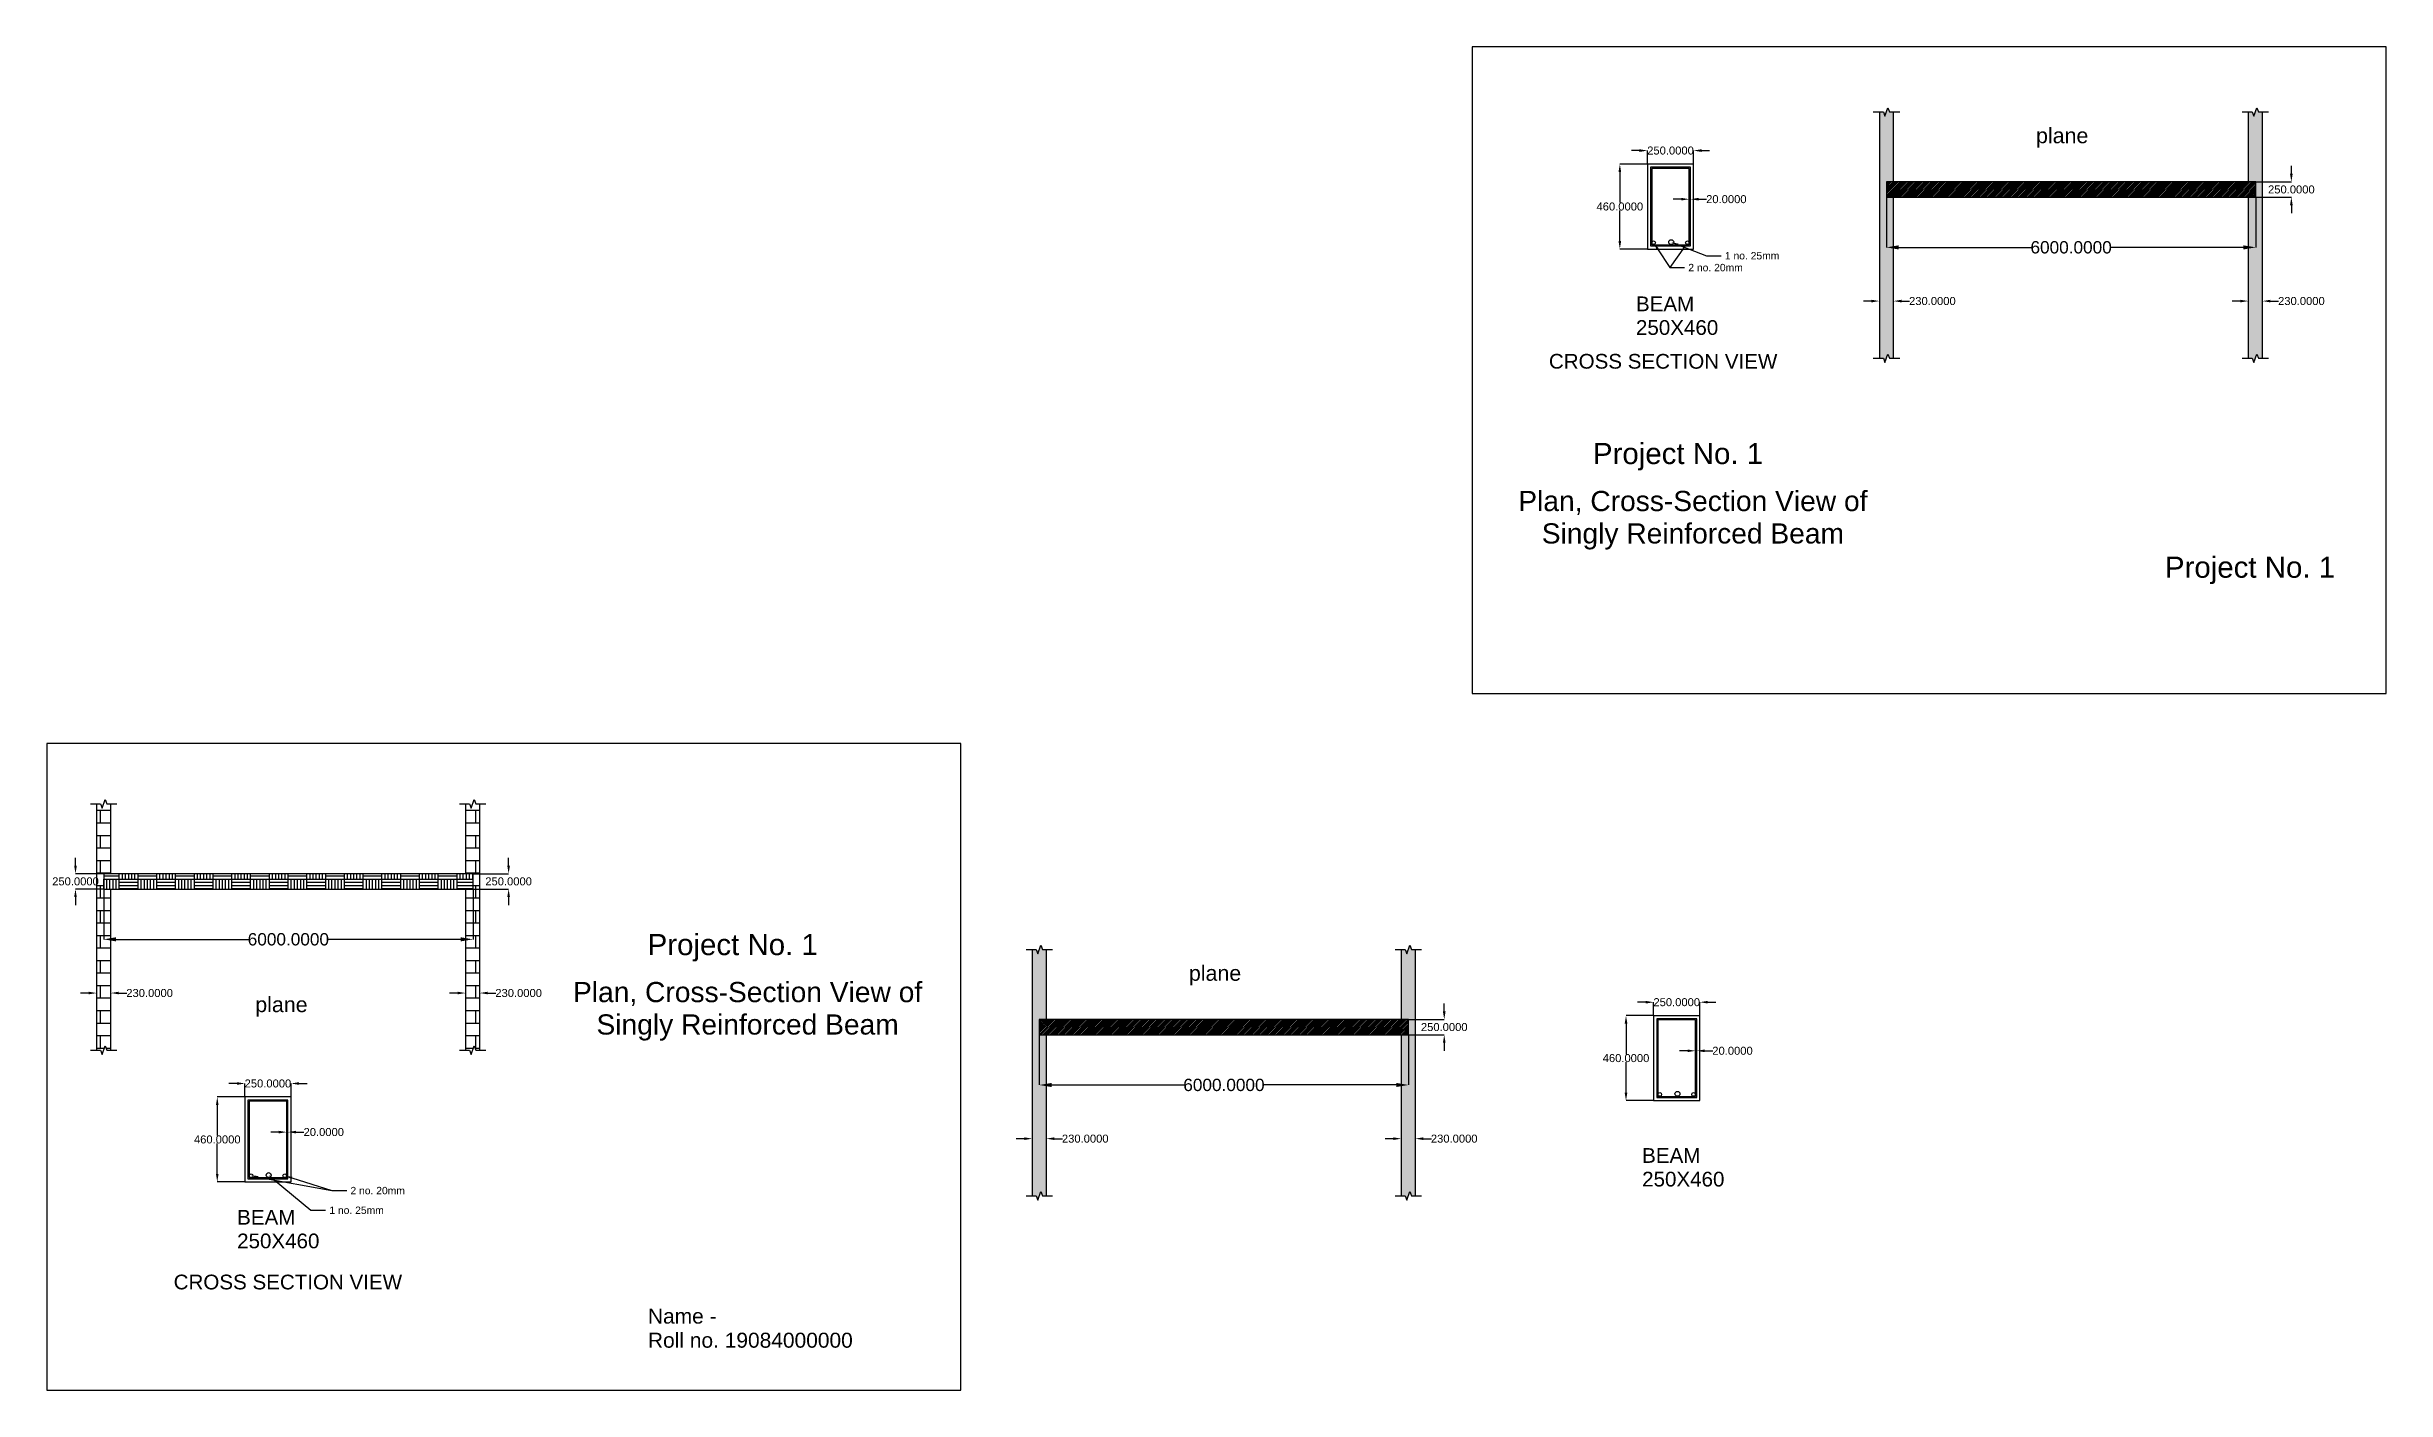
# Model space of a CAD drawing. Header units: millimetres. Extents: x 955 to 145987, y 2368 to 73967.
# Drawn here: x 955 to 38961, y 2368 to 24185 of the extents above; entities that cross this region are included whole.
import ezdxf
from ezdxf import colors
from ezdxf.entities.mleader import LeaderData, LeaderLine
from ezdxf.math import Vec2, Vec3

# ---------------------------------------------------------------- set-up
doc = ezdxf.new("R2010")
doc.units = ezdxf.units.MM
doc.styles.get("Standard").update_dxf_attribs({"font": 'arial.ttf'})
doc.dimstyles.new('beam', dxfattribs={"dimtxt": 200, "dimasz": 200, "dimexe": 0.18, "dimexo": 0.0625, "dimgap": 0.09, "dimtad": 0, "dimtih": 1, "dimtoh": 1, "dimdec": 4, "dimzin": 0, "dimdsep": 46, "dimtxsty": 'Standard', "dimcen": 0.09, "dimadec": 0, "dimazin": 0, "dimtfac": 1, "dimtdec": 4, "dimtofl": 0, "dimtmove": 0, "dimatfit": 3, "dimfxl": 1, "dimtolj": 1, "dimtzin": 0, "dimarcsym": 0})
doc.dimstyles.new('beam 2', dxfattribs={"dimtxt": 130, "dimasz": 130, "dimexe": 0.18, "dimexo": 0.0625, "dimgap": 0.09, "dimtad": 0, "dimtih": 1, "dimtoh": 1, "dimdec": 4, "dimzin": 0, "dimdsep": 46, "dimtxsty": 'Standard', "dimcen": 0.09, "dimadec": 0, "dimazin": 0, "dimtfac": 1, "dimtdec": 4, "dimtofl": 0, "dimtmove": 0, "dimatfit": 3, "dimfxl": 1, "dimtolj": 1, "dimtzin": 0, "dimarcsym": 0})
doc.dimstyles.new('beam scalling 1', dxfattribs={"dimtxt": 130, "dimasz": 130, "dimexe": 0.18, "dimexo": 0.0625, "dimgap": 0.09, "dimtad": 0, "dimtih": 1, "dimtoh": 1, "dimdec": 4, "dimlfac": 0.333333, "dimzin": 0, "dimdsep": 46, "dimtxsty": 'Standard', "dimcen": 0.09, "dimadec": 0, "dimazin": 0, "dimtfac": 1, "dimtdec": 4, "dimtofl": 0, "dimtmove": 0, "dimatfit": 3, "dimfxl": 1, "dimtolj": 1, "dimtzin": 0, "dimarcsym": 0})

# ---------------------------------------------------------------- blocks, each defined once
blk = doc.blocks.new('*D2')
at = {"color": 0, "lineweight": -2, "transparency": 16777216}
for p, q in [((1880, 10506), (1880, 9690)), ((7880, 10506), (7880, 9690)), ((2080, 9690), (4231, 9690)), ((7680, 9690), (5528, 9690))]:
    blk.add_line(p, q, dxfattribs=at)
at = {"color": 0, "transparency": 16777216}
for points in [[(2080, 9724), (2080, 9657), (1880, 9690)], [(7680, 9724), (7680, 9657), (7880, 9690)]]:
    blk.add_solid(points, dxfattribs=at)
at = {"layer": 'DEFPOINTS', "color": 0, "transparency": 16777216}
for p in [(1880, 10506), (7880, 10506), (7880, 9690)]:
    blk.add_point(p, dxfattribs=at)
at = {"color": 0, "transparency": 16777216, "insert": (4880, 9690), "char_height": 200, "attachment_point": 5}
blk.add_mtext('\\A1;6000.0000', dxfattribs=at)
blk = doc.blocks.new('*D3')
at = {"color": 0, "lineweight": -2, "transparency": 16777216}
for p, q in [((1880, 10756), (1421, 10756)), ((1422, 10886), (1422, 11016)), ((1880, 10506), (1421, 10506)), ((1422, 10376), (1422, 10246))]:
    blk.add_line(p, q, dxfattribs=at)
at = {"color": 0, "transparency": 16777216}
for points in [[(1400, 10886), (1443, 10886), (1422, 10756)], [(1400, 10376), (1443, 10376), (1422, 10506)]]:
    blk.add_solid(points, dxfattribs=at)
at = {"layer": 'DEFPOINTS', "color": 0, "transparency": 16777216}
for p in [(1880, 10756), (1422, 10506), (1880, 10506)]:
    blk.add_point(p, dxfattribs=at)
at = {"color": 0, "transparency": 16777216, "insert": (1422, 10631), "char_height": 130, "attachment_point": 5}
blk.add_mtext('\\A1;250.0000', dxfattribs=at)
blk = doc.blocks.new('*D4')
at = {"color": 0, "lineweight": -2, "transparency": 16777216}
for p, q in [((7880, 10756), (8458, 10756)), ((8458, 10886), (8458, 11016)), ((7880, 10506), (8458, 10506)), ((8458, 10376), (8458, 10246))]:
    blk.add_line(p, q, dxfattribs=at)
at = {"color": 0, "transparency": 16777216}
for points in [[(8436, 10886), (8480, 10886), (8458, 10756)], [(8436, 10376), (8480, 10376), (8458, 10506)]]:
    blk.add_solid(points, dxfattribs=at)
at = {"layer": 'DEFPOINTS', "color": 0, "transparency": 16777216}
for p in [(7880, 10756), (7880, 10506), (8458, 10506)]:
    blk.add_point(p, dxfattribs=at)
at = {"color": 0, "transparency": 16777216, "insert": (8458, 10631), "char_height": 130, "attachment_point": 5}
blk.add_mtext('\\A1;250.0000', dxfattribs=at)
blk = doc.blocks.new('*D5')
at = {"color": 0, "lineweight": -2, "transparency": 16777216}
for p, q in [((7629, 8818), (7499, 8818)), ((7759, 8818), (7759, 8818)), ((7989, 8818), (7989, 8818)), ((8119, 8818), (8249, 8818))]:
    blk.add_line(p, q, dxfattribs=at)
at = {"color": 0, "transparency": 16777216}
for points in [[(7629, 8840), (7629, 8797), (7759, 8818)], [(8119, 8840), (8119, 8797), (7989, 8818)]]:
    blk.add_solid(points, dxfattribs=at)
at = {"layer": 'DEFPOINTS', "color": 0, "transparency": 16777216}
for p in [(7759, 8818), (7989, 8818), (7989, 8818)]:
    blk.add_point(p, dxfattribs=at)
at = {"color": 0, "transparency": 16777216, "insert": (8621, 8818), "char_height": 130, "attachment_point": 5}
blk.add_mtext('\\A1;230.0000', dxfattribs=at)
blk = doc.blocks.new('*D6')
at = {"color": 0, "lineweight": -2, "transparency": 16777216}
for p, q in [((1635, 8818), (1505, 8818)), ((1765, 8818), (1765, 8818)), ((1995, 8818), (1995, 8818)), ((2125, 8818), (2255, 8818))]:
    blk.add_line(p, q, dxfattribs=at)
at = {"color": 0, "transparency": 16777216}
for points in [[(1635, 8840), (1635, 8797), (1765, 8818)], [(2125, 8840), (2125, 8797), (1995, 8818)]]:
    blk.add_solid(points, dxfattribs=at)
at = {"layer": 'DEFPOINTS', "color": 0, "transparency": 16777216}
for p in [(1765, 8818), (1995, 8818), (1995, 8818)]:
    blk.add_point(p, dxfattribs=at)
at = {"color": 0, "transparency": 16777216, "insert": (2626, 8818), "char_height": 130, "attachment_point": 5}
blk.add_mtext('\\A1;230.0000', dxfattribs=at)
blk = doc.blocks.new('*D7')
at = {"color": 0, "lineweight": -2, "transparency": 16777216}
for p, q in [((4043, 7349), (3913, 7349)), ((4173, 7130), (4173, 7349)), ((4923, 7130), (4923, 7349)), ((5053, 7349), (5183, 7349))]:
    blk.add_line(p, q, dxfattribs=at)
at = {"color": 0, "transparency": 16777216}
for points in [[(4043, 7371), (4043, 7327), (4173, 7349)], [(5053, 7371), (5053, 7327), (4923, 7349)]]:
    blk.add_solid(points, dxfattribs=at)
at = {"layer": 'DEFPOINTS', "color": 0, "transparency": 16777216}
for p in [(4923, 7349), (4173, 7130), (4923, 7130)]:
    blk.add_point(p, dxfattribs=at)
at = {"color": 0, "transparency": 16777216, "insert": (4548, 7349), "char_height": 130, "attachment_point": 5}
blk.add_mtext('\\A1;250.0000', dxfattribs=at)
blk = doc.blocks.new('*D8')
at = {"color": 0, "lineweight": -2, "transparency": 16777216}
for p, q in [((4173, 7130), (3725, 7130)), ((3725, 7000), (3725, 6507)), ((3725, 5880), (3725, 6374)), ((4173, 5750), (3725, 5750))]:
    blk.add_line(p, q, dxfattribs=at)
at = {"color": 0, "transparency": 16777216}
for points in [[(3703, 7000), (3746, 7000), (3725, 7130)], [(3703, 5880), (3746, 5880), (3725, 5750)]]:
    blk.add_solid(points, dxfattribs=at)
at = {"layer": 'DEFPOINTS', "color": 0, "transparency": 16777216}
for p in [(3725, 7130), (4173, 7130), (4173, 5750)]:
    blk.add_point(p, dxfattribs=at)
at = {"color": 0, "transparency": 16777216, "insert": (3725, 6440), "char_height": 130, "attachment_point": 5}
blk.add_mtext('\\A1;460.0000', dxfattribs=at)
blk = doc.blocks.new('*D9')
at = {"color": 0, "lineweight": -2, "transparency": 16777216}
for p, q in [((4723, 6560), (4593, 6560)), ((4853, 6560), (4853, 6560)), ((4873, 6560), (4873, 6560)), ((5003, 6560), (5133, 6560))]:
    blk.add_line(p, q, dxfattribs=at)
at = {"color": 0, "transparency": 16777216}
for points in [[(4723, 6581), (4723, 6538), (4853, 6560)], [(5003, 6581), (5003, 6538), (4873, 6560)]]:
    blk.add_solid(points, dxfattribs=at)
at = {"layer": 'DEFPOINTS', "color": 0, "transparency": 16777216}
for p in [(4853, 6560), (4873, 6560), (4873, 6560)]:
    blk.add_point(p, dxfattribs=at)
at = {"color": 0, "transparency": 16777216, "insert": (5455, 6560), "char_height": 130, "attachment_point": 5}
blk.add_mtext('\\A1;20.0000', dxfattribs=at)
blk = doc.blocks.new('*D10')
at = {"color": 0, "lineweight": -2, "transparency": 16777216}
for p, q in [((17079, 8140), (17079, 7325)), ((23079, 8140), (23079, 7325)), ((17279, 7325), (19431, 7325)), ((22879, 7325), (20728, 7325))]:
    blk.add_line(p, q, dxfattribs=at)
at = {"color": 0, "transparency": 16777216}
for points in [[(17279, 7358), (17279, 7292), (17079, 7325)], [(22879, 7358), (22879, 7292), (23079, 7325)]]:
    blk.add_solid(points, dxfattribs=at)
at = {"layer": 'DEFPOINTS', "color": 0, "transparency": 16777216}
for p in [(17079, 8140), (23079, 8140), (23079, 7325)]:
    blk.add_point(p, dxfattribs=at)
at = {"color": 0, "transparency": 16777216, "insert": (20079, 7325), "char_height": 200, "attachment_point": 5}
blk.add_mtext('\\A1;6000.0000', dxfattribs=at)
blk = doc.blocks.new('*D11')
at = {"color": 0, "lineweight": -2, "transparency": 16777216}
for p, q in [((23080, 8390), (23658, 8390)), ((23658, 8520), (23658, 8650)), ((23080, 8140), (23658, 8140)), ((23658, 8010), (23658, 7880))]:
    blk.add_line(p, q, dxfattribs=at)
at = {"color": 0, "transparency": 16777216}
for points in [[(23636, 8520), (23680, 8520), (23658, 8390)], [(23636, 8010), (23680, 8010), (23658, 8140)]]:
    blk.add_solid(points, dxfattribs=at)
at = {"layer": 'DEFPOINTS', "color": 0, "transparency": 16777216}
for p in [(23079, 8390), (23079, 8140), (23658, 8140)]:
    blk.add_point(p, dxfattribs=at)
at = {"color": 0, "transparency": 16777216, "insert": (23658, 8265), "char_height": 130, "attachment_point": 5}
blk.add_mtext('\\A1;250.0000', dxfattribs=at)
blk = doc.blocks.new('*D12')
at = {"color": 0, "lineweight": -2, "transparency": 16777216}
for p, q in [((22829, 6453), (22699, 6453)), ((22959, 6453), (22959, 6453)), ((23189, 6453), (23189, 6453)), ((23319, 6453), (23449, 6453))]:
    blk.add_line(p, q, dxfattribs=at)
at = {"color": 0, "transparency": 16777216}
for points in [[(22829, 6475), (22829, 6431), (22959, 6453)], [(23319, 6475), (23319, 6431), (23189, 6453)]]:
    blk.add_solid(points, dxfattribs=at)
at = {"layer": 'DEFPOINTS', "color": 0, "transparency": 16777216}
for p in [(22959, 6453), (23189, 6453), (23189, 6453)]:
    blk.add_point(p, dxfattribs=at)
at = {"color": 0, "transparency": 16777216, "insert": (23820, 6453), "char_height": 130, "attachment_point": 5}
blk.add_mtext('\\A1;230.0000', dxfattribs=at)
blk = doc.blocks.new('*D13')
at = {"color": 0, "lineweight": -2, "transparency": 16777216}
for p, q in [((16834, 6453), (16704, 6453)), ((16964, 6453), (16964, 6453)), ((17194, 6453), (17194, 6453)), ((17324, 6453), (17454, 6453))]:
    blk.add_line(p, q, dxfattribs=at)
at = {"color": 0, "transparency": 16777216}
for points in [[(16834, 6475), (16834, 6431), (16964, 6453)], [(17324, 6475), (17324, 6431), (17194, 6453)]]:
    blk.add_solid(points, dxfattribs=at)
at = {"layer": 'DEFPOINTS', "color": 0, "transparency": 16777216}
for p in [(16964, 6453), (17194, 6453), (17194, 6453)]:
    blk.add_point(p, dxfattribs=at)
at = {"color": 0, "transparency": 16777216, "insert": (17826, 6453), "char_height": 130, "attachment_point": 5}
blk.add_mtext('\\A1;230.0000', dxfattribs=at)
blk = doc.blocks.new('*D14')
at = {"color": 0, "lineweight": -2, "transparency": 16777216}
for p, q in [((26930, 8669), (26800, 8669)), ((27060, 8451), (27060, 8670)), ((27810, 8451), (27810, 8670)), ((27940, 8669), (28070, 8669))]:
    blk.add_line(p, q, dxfattribs=at)
at = {"color": 0, "transparency": 16777216}
for points in [[(26930, 8691), (26930, 8648), (27060, 8669)], [(27940, 8691), (27940, 8648), (27810, 8669)]]:
    blk.add_solid(points, dxfattribs=at)
at = {"layer": 'DEFPOINTS', "color": 0, "transparency": 16777216}
for p in [(27060, 8451), (27810, 8669), (27810, 8451)]:
    blk.add_point(p, dxfattribs=at)
at = {"color": 0, "transparency": 16777216, "insert": (27435, 8669), "char_height": 130, "attachment_point": 5}
blk.add_mtext('\\A1;250.0000', dxfattribs=at)
blk = doc.blocks.new('*D15')
at = {"color": 0, "lineweight": -2, "transparency": 16777216}
for p, q in [((27060, 8451), (26611, 8451)), ((26611, 8321), (26611, 7827)), ((26611, 7201), (26611, 7694)), ((27060, 7071), (26611, 7071))]:
    blk.add_line(p, q, dxfattribs=at)
at = {"color": 0, "transparency": 16777216}
for points in [[(26589, 8321), (26633, 8321), (26611, 8451)], [(26589, 7201), (26633, 7201), (26611, 7071)]]:
    blk.add_solid(points, dxfattribs=at)
at = {"layer": 'DEFPOINTS', "color": 0, "transparency": 16777216}
for p in [(26611, 8451), (27060, 8451), (27060, 7071)]:
    blk.add_point(p, dxfattribs=at)
at = {"color": 0, "transparency": 16777216, "insert": (26611, 7761), "char_height": 130, "attachment_point": 5}
blk.add_mtext('\\A1;460.0000', dxfattribs=at)
blk = doc.blocks.new('*D16')
at = {"color": 0, "lineweight": -2, "transparency": 16777216}
for p, q in [((27610, 7880), (27480, 7880)), ((27740, 7880), (27740, 7880)), ((27760, 7880), (27760, 7880)), ((27890, 7880), (28020, 7880))]:
    blk.add_line(p, q, dxfattribs=at)
at = {"color": 0, "transparency": 16777216}
for points in [[(27610, 7902), (27610, 7858), (27740, 7880)], [(27890, 7902), (27890, 7858), (27760, 7880)]]:
    blk.add_solid(points, dxfattribs=at)
at = {"layer": 'DEFPOINTS', "color": 0, "transparency": 16777216}
for p in [(27740, 7880), (27760, 7880), (27760, 7880)]:
    blk.add_point(p, dxfattribs=at)
at = {"color": 0, "transparency": 16777216, "insert": (28341, 7880), "char_height": 130, "attachment_point": 5}
blk.add_mtext('\\A1;20.0000', dxfattribs=at)
blk = doc.blocks.new('*D17')
at = {"color": 0, "lineweight": -2, "transparency": 16777216}
for p, q in [((30842, 21743), (30842, 20927)), ((36842, 21743), (36842, 20927)), ((31042, 20928), (33193, 20928)), ((36642, 20928), (34490, 20928))]:
    blk.add_line(p, q, dxfattribs=at)
at = {"color": 0, "transparency": 16777216}
for points in [[(31042, 20961), (31042, 20894), (30842, 20928)], [(36642, 20961), (36642, 20894), (36842, 20928)]]:
    blk.add_solid(points, dxfattribs=at)
at = {"layer": 'DEFPOINTS', "color": 0, "transparency": 16777216}
for p in [(30842, 21743), (36842, 21743), (36842, 20928)]:
    blk.add_point(p, dxfattribs=at)
at = {"color": 0, "transparency": 16777216, "insert": (33842, 20928), "char_height": 200, "attachment_point": 5}
blk.add_mtext('\\A1;6000.0000', dxfattribs=at)
blk = doc.blocks.new('*D18')
at = {"color": 0, "lineweight": -2, "transparency": 16777216}
for p, q in [((37420, 22123), (37420, 22253)), ((36842, 21993), (37420, 21993)), ((36842, 21743), (37420, 21743)), ((37420, 21613), (37420, 21483))]:
    blk.add_line(p, q, dxfattribs=at)
at = {"color": 0, "transparency": 16777216}
for points in [[(37398, 22123), (37442, 22123), (37420, 21993)], [(37398, 21613), (37442, 21613), (37420, 21743)]]:
    blk.add_solid(points, dxfattribs=at)
at = {"layer": 'DEFPOINTS', "color": 0, "transparency": 16777216}
for p in [(36842, 21993), (36842, 21743), (37420, 21743)]:
    blk.add_point(p, dxfattribs=at)
at = {"color": 0, "transparency": 16777216, "insert": (37420, 21868), "char_height": 130, "attachment_point": 5}
blk.add_mtext('\\A1;250.0000', dxfattribs=at)
blk = doc.blocks.new('*D19')
at = {"color": 0, "lineweight": -2, "transparency": 16777216}
for p, q in [((36591, 20056), (36461, 20056)), ((36721, 20056), (36721, 20056)), ((36951, 20056), (36951, 20056)), ((37081, 20056), (37211, 20056))]:
    blk.add_line(p, q, dxfattribs=at)
at = {"color": 0, "transparency": 16777216}
for points in [[(36591, 20077), (36591, 20034), (36721, 20056)], [(37081, 20077), (37081, 20034), (36951, 20056)]]:
    blk.add_solid(points, dxfattribs=at)
at = {"layer": 'DEFPOINTS', "color": 0, "transparency": 16777216}
for p in [(36721, 20056), (36951, 20056), (36951, 20056)]:
    blk.add_point(p, dxfattribs=at)
at = {"color": 0, "transparency": 16777216, "insert": (37583, 20056), "char_height": 130, "attachment_point": 5}
blk.add_mtext('\\A1;230.0000', dxfattribs=at)
blk = doc.blocks.new('*D20')
at = {"color": 0, "lineweight": -2, "transparency": 16777216}
for p, q in [((30597, 20056), (30467, 20056)), ((30727, 20056), (30727, 20056)), ((30957, 20056), (30957, 20056)), ((31087, 20056), (31217, 20056))]:
    blk.add_line(p, q, dxfattribs=at)
at = {"color": 0, "transparency": 16777216}
for points in [[(30597, 20077), (30597, 20034), (30727, 20056)], [(31087, 20077), (31087, 20034), (30957, 20056)]]:
    blk.add_solid(points, dxfattribs=at)
at = {"layer": 'DEFPOINTS', "color": 0, "transparency": 16777216}
for p in [(30727, 20056), (30957, 20056), (30957, 20056)]:
    blk.add_point(p, dxfattribs=at)
at = {"color": 0, "transparency": 16777216, "insert": (31588, 20056), "char_height": 130, "attachment_point": 5}
blk.add_mtext('\\A1;230.0000', dxfattribs=at)
blk = doc.blocks.new('*D21')
at = {"color": 0, "lineweight": -2, "transparency": 16777216}
for p, q in [((26829, 22500), (26699, 22500)), ((26959, 22281), (26959, 22500)), ((27709, 22281), (27709, 22500)), ((27839, 22500), (27969, 22500))]:
    blk.add_line(p, q, dxfattribs=at)
at = {"color": 0, "transparency": 16777216}
for points in [[(26829, 22522), (26829, 22478), (26959, 22500)], [(27839, 22522), (27839, 22478), (27709, 22500)]]:
    blk.add_solid(points, dxfattribs=at)
at = {"layer": 'DEFPOINTS', "color": 0, "transparency": 16777216}
for p in [(27709, 22500), (26959, 22281), (27709, 22281)]:
    blk.add_point(p, dxfattribs=at)
at = {"color": 0, "transparency": 16777216, "insert": (27334, 22500), "char_height": 130, "attachment_point": 5}
blk.add_mtext('\\A1;250.0000', dxfattribs=at)
blk = doc.blocks.new('*D22')
at = {"color": 0, "lineweight": -2, "transparency": 16777216}
for p, q in [((26959, 22281), (26510, 22281)), ((26511, 22151), (26511, 21658)), ((26511, 21031), (26511, 21525)), ((26959, 20901), (26510, 20901))]:
    blk.add_line(p, q, dxfattribs=at)
at = {"color": 0, "transparency": 16777216}
for points in [[(26489, 22151), (26532, 22151), (26511, 22281)], [(26489, 21031), (26532, 21031), (26511, 20901)]]:
    blk.add_solid(points, dxfattribs=at)
at = {"layer": 'DEFPOINTS', "color": 0, "transparency": 16777216}
for p in [(26511, 22281), (26959, 22281), (26959, 20901)]:
    blk.add_point(p, dxfattribs=at)
at = {"color": 0, "transparency": 16777216, "insert": (26511, 21591), "char_height": 130, "attachment_point": 5}
blk.add_mtext('\\A1;460.0000', dxfattribs=at)
blk = doc.blocks.new('*D23')
at = {"color": 0, "lineweight": -2, "transparency": 16777216}
for p, q in [((27509, 21710), (27379, 21710)), ((27639, 21711), (27639, 21711)), ((27659, 21711), (27659, 21711)), ((27789, 21710), (27919, 21710))]:
    blk.add_line(p, q, dxfattribs=at)
at = {"color": 0, "transparency": 16777216}
for points in [[(27509, 21732), (27509, 21689), (27639, 21710)], [(27789, 21732), (27789, 21689), (27659, 21710)]]:
    blk.add_solid(points, dxfattribs=at)
at = {"layer": 'DEFPOINTS', "color": 0, "transparency": 16777216}
for p in [(27639, 21710), (27659, 21710), (27659, 21710)]:
    blk.add_point(p, dxfattribs=at)
at = {"color": 0, "transparency": 16777216, "insert": (28241, 21710), "char_height": 130, "attachment_point": 5}
blk.add_mtext('\\A1;20.0000', dxfattribs=at)

msp = doc.modelspace()

# ---------------------------------------------------------------- hatches: boundary and pattern name
h = msp.add_hatch()
h.set_pattern_fill('AR-BRELM', color=256)
h.set_pattern_definition([(0, (13762.2, 13602.48), (0, 135.484), [193.675, -9.525]), (0, (13762.2, 13659.63), (0, 135.484), [193.675, -9.525]), (0, (13813, 13670.22), (0, 135.484), [92.075, -9.525]), (0, (13813, 13727.37), (0, 135.484), [92.075, -9.525]), (90, (13762.2, 13602.48), (-203.2, 1e-14), [57.15, -78.334]), (90, (13752.68, 13602.48), (-203.2, 1e-14), [57.15, -78.334]), (90, (13813.01, 13670.22), (-101.6, 6e-15), [57.15, -78.334]), (90, (13803.48, 13670.22), (-101.6, 6e-15), [57.15, -78.334])])
h.paths.add_polyline_path([(30956.67477, 23127.44145), (30891.67477, 23127.44145), (30866.67477, 23196.12838), (30816.67477, 23058.75451), (30791.67477, 23127.44145), (30726.67477, 23127.44145), (30726.67477, 19127.44145), (30791.67477, 19127.44145), (30816.67477, 19058.75451), (30866.67477, 19196.12838), (30891.67477, 19127.44145), (30956.67477, 19127.44145), (30956.67477, 21742.88056), (30841.67477, 21742.88056), (30841.67477, 21992.88056), (30956.67477, 21992.88056)])
h.paths.add_polyline_path([(36950.80099, 23127.44145), (36885.80099, 23127.44145), (36860.80099, 23196.12838), (36810.80099, 23058.75451), (36785.80099, 23127.44145), (36720.80099, 23127.44145), (36720.80099, 21992.88056), (36841.67477, 21992.88056), (36841.67477, 21742.88056), (36720.80099, 21742.88056), (36720.80099, 19127.44145), (36785.80099, 19127.44145), (36810.80099, 19058.75451), (36860.80099, 19196.12838), (36885.80099, 19127.44145), (36950.80099, 19127.44145)])
h = msp.add_hatch()
h.set_pattern_fill('JIS_LC_20', color=256)
h.set_pattern_definition([(45, (13762.206, 13602.48), (-14.142136, 14.142136), []), (45, (13762.606, 13602.48), (-14.142136, 14.142136), [])])
h.paths.add_polyline_path([(36841.67477, 21992.88056), (30841.67477, 21992.88056), (30841.67477, 21742.88056), (36841.67477, 21742.88056)])
h = msp.add_hatch()
h.set_pattern_fill('AR-B816', color=256)
h.paths.add_polyline_path([(1994.65271, 11890.12697), (1929.65271, 11890.12697), (1904.65271, 11958.8139), (1854.65271, 11821.44003), (1829.65271, 11890.12697), (1764.65271, 11890.12697), (1764.65271, 7890.12697), (1829.65271, 7890.12697), (1854.65271, 7821.44003), (1904.65271, 7958.8139), (1929.65271, 7890.12697), (1994.65271, 7890.12697), (1994.65271, 10505.56608), (1879.65271, 10505.56608), (1879.65271, 10755.56608), (1994.65271, 10755.56608)])
h.paths.add_polyline_path([(7988.77893, 11890.12697), (7923.77893, 11890.12697), (7898.77893, 11958.8139), (7848.77893, 11821.44003), (7823.77893, 11890.12697), (7758.77893, 11890.12697), (7758.77893, 10755.56608), (7879.65271, 10755.56608), (7879.65271, 10505.56608), (7758.77893, 10505.56608), (7758.77893, 7890.12697), (7823.77893, 7890.12697), (7848.77893, 7821.44003), (7898.77893, 7958.8139), (7923.77893, 7890.12697), (7988.77893, 7890.12697)])
h = msp.add_hatch()
h.set_pattern_fill('AR-PARQ1', color=256)
h.paths.add_polyline_path([(7879.65271, 10755.56608), (1879.65271, 10755.56608), (1879.65271, 10505.56608), (7879.65271, 10505.56608)])
h = msp.add_hatch()
h.set_pattern_fill('AR-BRELM', color=256)
h.paths.add_polyline_path([(17194.46844, 9524.96239), (17129.46844, 9524.96239), (17104.46844, 9593.64932), (17054.46844, 9456.27545), (17029.46844, 9524.96239), (16964.46844, 9524.96239), (16964.46844, 5524.96239), (17029.46844, 5524.96239), (17054.46844, 5456.27545), (17104.46844, 5593.64932), (17129.46844, 5524.96239), (17194.46844, 5524.96239), (17194.46844, 8140.4015), (17079.46844, 8140.4015), (17079.46844, 8390.4015), (17194.46844, 8390.4015)])
h.paths.add_polyline_path([(23188.59466, 9524.96239), (23123.59466, 9524.96239), (23098.59466, 9593.64932), (23048.59466, 9456.27545), (23023.59466, 9524.96239), (22958.59466, 9524.96239), (22958.59466, 8390.4015), (23079.46844, 8390.4015), (23079.46844, 8140.4015), (22958.59466, 8140.4015), (22958.59466, 5524.96239), (23023.59466, 5524.96239), (23048.59466, 5456.27545), (23098.59466, 5593.64932), (23123.59466, 5524.96239), (23188.59466, 5524.96239)])
h = msp.add_hatch()
h.set_pattern_fill('JIS_LC_20', color=256)
h.paths.add_polyline_path([(23079.46844, 8390.4015), (17079.46844, 8390.4015), (17079.46844, 8140.4015), (23079.46844, 8140.4015)])

# ---------------------------------------------------------------- linework, layer by layer
for p, q in [((30726.67477, 23127.44145), (30726.67477, 19127.44145)), ((30956.67477, 21992.88056), (30956.67477, 23127.44145)), ((36720.80099, 23127.44145), (36720.80099, 21992.88056)), ((36950.80099, 19127.44145), (36950.80099, 23127.44145)), ((30726.67477, 21992.88056), (30726.67477, 21742.88056)), ((30841.67477, 21992.88056), (30841.67477, 21742.88056)), ((30956.67477, 19127.44145), (30956.67477, 21742.88056)), ((36720.80099, 21742.88056), (36720.80099, 19127.44145)), ((1764.65271, 11890.12697), (1764.65271, 7890.12697)), ((1994.65271, 10755.56608), (1994.65271, 11890.12697)), ((7758.77893, 11890.12697), (7758.77893, 10755.56608)), ((7988.77893, 7890.12697), (7988.77893, 11890.12697)), ((1764.65271, 10755.56608), (1764.65271, 10505.56608)), ((1879.65271, 10755.56608), (1879.65271, 10505.56608)), ((1994.65271, 7890.12697), (1994.65271, 10505.56608)), ((7758.77893, 10505.56608), (7758.77893, 7890.12697)), ((16964.46844, 9524.96239), (16964.46844, 5524.96239)), ((17194.46844, 8390.4015), (17194.46844, 9524.96239)), ((22958.59466, 9524.96239), (22958.59466, 8390.4015)), ((23188.59466, 5524.96239), (23188.59466, 9524.96239)), ((16964.46844, 8390.4015), (16964.46844, 8140.4015)), ((17079.46844, 8390.4015), (17079.46844, 8140.4015)), ((17194.46844, 5524.96239), (17194.46844, 8140.4015)), ((22958.59466, 8140.4015), (22958.59466, 5524.96239))]:
    msp.add_line(p, q)
for points in [[(24110.88773, 13685.1768), (38960.88773, 13685.1768), (38960.88773, 24185.1768), (24110.88773, 24185.1768)], [(24110.88773, 13685.1768), (38960.88773, 13685.1768), (38960.88773, 24185.1768), (24110.88773, 24185.1768)], [(26959.24203, 20901.15135), (27709.24203, 20901.15135), (27709.24203, 22281.15135), (26959.24203, 22281.15135)], [(27009.24203, 20951.15135), (27659.24203, 20951.15135), (27659.24203, 22231.15135), (27009.24203, 22231.15135)], [(27029.24203, 20971.15135), (27639.24203, 20971.15135), (27639.24203, 22211.15135), (27029.24203, 22211.15135)], [(30841.67477, 21742.88056), (36841.67477, 21742.88056), (36841.67477, 21992.88056), (30841.67477, 21992.88056)], [(955.40836, 2368.33004), (15805.40836, 2368.33004), (15805.40836, 12868.33004), (955.40836, 12868.33004)], [(1879.65271, 10505.56608), (7879.65271, 10505.56608), (7879.65271, 10755.56608), (1879.65271, 10755.56608)], [(17079.46844, 8140.4015), (23079.46844, 8140.4015), (23079.46844, 8390.4015), (17079.46844, 8390.4015)], [(27059.56916, 7070.63881), (27809.56916, 7070.63881), (27809.56916, 8450.63881), (27059.56916, 8450.63881)], [(27109.56916, 7120.63881), (27759.56916, 7120.63881), (27759.56916, 8400.63881), (27109.56916, 8400.63881)], [(27129.56916, 7140.63881), (27739.56916, 7140.63881), (27739.56916, 8380.63881), (27129.56916, 8380.63881)], [(4173.35235, 5750.25127), (4923.35235, 5750.25127), (4923.35235, 7130.25127), (4173.35235, 7130.25127)], [(4223.35235, 5800.25127), (4873.35235, 5800.25127), (4873.35235, 7080.25127), (4223.35235, 7080.25127)], [(4243.35235, 5820.25127), (4853.35235, 5820.25127), (4853.35235, 7060.25127), (4243.35235, 7060.25127)]]:
    msp.add_lwpolyline(points, close=True)
at = {"linetype": 'Continuous'}
for points in [[(30626.67477, 23127.44145), (30791.67477, 23127.44145), (30816.67477, 23058.75451), (30866.67477, 23196.12838), (30891.67477, 23127.44145), (31056.67477, 23127.44145)], [(36620.80099, 23127.44145), (36785.80099, 23127.44145), (36810.80099, 23058.75451), (36860.80099, 23196.12838), (36885.80099, 23127.44145), (37050.80099, 23127.44145)], [(30626.67477, 19127.44145), (30791.67477, 19127.44145), (30816.67477, 19058.75451), (30866.67477, 19196.12838), (30891.67477, 19127.44145), (31056.67477, 19127.44145)], [(36620.80099, 19127.44145), (36785.80099, 19127.44145), (36810.80099, 19058.75451), (36860.80099, 19196.12838), (36885.80099, 19127.44145), (37050.80099, 19127.44145)], [(1664.65271, 11890.12697), (1829.65271, 11890.12697), (1854.65271, 11821.44003), (1904.65271, 11958.8139), (1929.65271, 11890.12697), (2094.65271, 11890.12697)], [(7658.77893, 11890.12697), (7823.77893, 11890.12697), (7848.77893, 11821.44003), (7898.77893, 11958.8139), (7923.77893, 11890.12697), (8088.77893, 11890.12697)], [(16864.46844, 9524.96239), (17029.46844, 9524.96239), (17054.46844, 9456.27545), (17104.46844, 9593.64932), (17129.46844, 9524.96239), (17294.46844, 9524.96239)], [(22858.59466, 9524.96239), (23023.59466, 9524.96239), (23048.59466, 9456.27545), (23098.59466, 9593.64932), (23123.59466, 9524.96239), (23288.59466, 9524.96239)], [(1664.65271, 7890.12697), (1829.65271, 7890.12697), (1854.65271, 7821.44003), (1904.65271, 7958.8139), (1929.65271, 7890.12697), (2094.65271, 7890.12697)], [(7658.77893, 7890.12697), (7823.77893, 7890.12697), (7848.77893, 7821.44003), (7898.77893, 7958.8139), (7923.77893, 7890.12697), (8088.77893, 7890.12697)], [(16864.46844, 5524.96239), (17029.46844, 5524.96239), (17054.46844, 5456.27545), (17104.46844, 5593.64932), (17129.46844, 5524.96239), (17294.46844, 5524.96239)], [(22858.59466, 5524.96239), (23023.59466, 5524.96239), (23048.59466, 5456.27545), (23098.59466, 5593.64932), (23123.59466, 5524.96239), (23288.59466, 5524.96239)]]:
    msp.add_lwpolyline(points, dxfattribs=at)
at = {"linetype": 'ByBlock', "lineweight": -2}
msp.add_lwpolyline([(27562.37032, 20936.86048), (27322.93136, 20598.91176)], dxfattribs=at)
for centre, radius in [((27059.56916, 21002.1371), 30), ((27345.594, 21012.15485), 40), ((27608.61925, 21002.1371), 30), ((27445.92113, 7181.64231), 40), ((27159.89629, 7171.62456), 30), ((27708.94638, 7171.62456), 30), ((4273.67948, 5851.23702), 30), ((4559.70432, 5861.25477), 40), ((4822.72956, 5851.23702), 30)]:
    msp.add_circle(centre, radius)
msp.add_solid([(27551.49088, 20944.56864), (27608.61925, 21002.1371), (27573.24976, 20929.15233)])

# ---------------------------------------------------------------- texts
for s, height, p in [('plane', 248.718833, (33272.1114, 22619.66302)), ('Project No. 1', 342.4781984, (26073.41443, 17408.83252)), ('Plan, Cross-Section View of', 327.6884878, (24860.67951, 16645.15494)), ('   Singly Reinforced Beam ', 327.6884878, (24860.67951, 16118.75222)), ('Project No. 1', 342.4781984, (35365.79495, 15562.80851)), ('Project No. 1', 342.4781984, (10716.75178, 9433.97776)), ('plane', 248.718833, (19509.90508, 9017.18396)), ('plane', 248.718833, (4342.41848, 8508.08255)), ('Plan, Cross-Section View of', 327.6884878, (9504.01687, 8670.30018)), ('   Singly Reinforced Beam ', 327.6884878, (9504.01687, 8143.89746)), ('Name - ', 243.425763, (10721.51812, 3449.46966)), ('Roll no. 19084000000', 243.4257632, (10721.51812, 3058.42759))]:
    msp.add_text(s, height=height).set_placement(p)
for s, height, p in [('BEAM', 239.057054, (26772.62078, 19891.19267)), ('250X460', 239.057054, (26772.47086, 19507.16857)), ('CROSS SECTION VIEW', 239.0570537, (25358.69472, 18958.80065)), ('BEAM', 239.057054, (26872.94791, 6060.68012)), ('250X460', 239.057054, (26872.79799, 5676.65603)), ('BEAM', 239.057054, (4047.72855, 5057.20324)), ('250X460', 239.057054, (4047.57863, 4673.17915)), ('CROSS SECTION VIEW', 239.0570537, (3016.69086, 4005.94795))]:
    msp.add_text(s, height=height, rotation=359.977632092).set_placement(p)

# ---------------------------------------------------------------- dimensions: what is measured, and where the dimension line sits
for base, p1, p2, dimstyle, picture, middle in [((27709.24203, 22499.98774), (26959.24203, 22281.15135), (27709.24203, 22281.15135), 'beam scalling 1', '*D21', (27334.24203, 22499.98774)), ((36841.67477, 20927.50277), (30841.67477, 21742.88056), (36841.67477, 21742.88056), 'beam', '*D17', (33841.67477, 20927.50277)), ((30956.67477, 20055.61617), (30726.67477, 20055.61617), (30956.67477, 20055.61617), 'beam 2', '*D20', (31588.49737, 20055.61617)), ((36950.80099, 20055.61617), (36720.80099, 20055.61617), (36950.80099, 20055.61617), 'beam 2', '*D19', (37582.6236, 20055.61617)), ((7879.65271, 9690.18829), (1879.65271, 10505.56608), (7879.65271, 10505.56608), 'beam', '*D2', (4879.65271, 9690.18829)), ((1994.65271, 8818.30169), (1764.65271, 8818.30169), (1994.65271, 8818.30169), 'beam 2', '*D6', (2626.47531, 8818.30169)), ((7988.77893, 8818.30169), (7758.77893, 8818.30169), (7988.77893, 8818.30169), 'beam 2', '*D5', (8620.60154, 8818.30169)), ((27809.56916, 8669.4752), (27059.56916, 8450.63881), (27809.56916, 8450.63881), 'beam scalling 1', '*D14', (27434.56916, 8669.4752)), ((23079.46844, 7325.02371), (17079.46844, 8140.4015), (23079.46844, 8140.4015), 'beam', '*D10', (20079.46844, 7325.02371)), ((4923.35235, 7349.08766), (4173.35235, 7130.25127), (4923.35235, 7130.25127), 'beam scalling 1', '*D7', (4548.35235, 7349.08766)), ((17194.46844, 6453.13711), (16964.46844, 6453.13711), (17194.46844, 6453.13711), 'beam 2', '*D13', (17826.29105, 6453.13711)), ((23188.59466, 6453.13711), (22958.59466, 6453.13711), (23188.59466, 6453.13711), 'beam 2', '*D12', (23820.41727, 6453.13711))]:
    dim = msp.add_linear_dim(base=base, p1=p1, p2=p2, dimstyle=dimstyle)
    dim.commit()
    dim.dimension.update_dxf_attribs({"geometry": picture, "text_midpoint": middle})
for base, p1, p2, angle, dimstyle, picture, middle in [((26510.59291, 22281.15135), (26959.24203, 20901.15135), (26959.24203, 22281.15135), 90, 'beam scalling 1', '*D22', (26510.59291, 21591.15135)), ((37420.12267, 21742.88056), (36841.67477, 21992.88056), (36841.67477, 21742.88056), 90, 'beam 2', '*D18', (37420.12267, 21867.88056)), ((27659.24203, 21710.46155), (27639.24203, 21710.46155), (27659.24203, 21710.46155), 180, 'beam 2', '*D23', (28240.56328, 21710.46155)), ((1421.62327, 10505.56608), (1879.65271, 10755.56608), (1879.65271, 10505.56608), 90, 'beam 2', '*D3', (1421.62327, 10630.56608)), ((8458.10061, 10505.56608), (7879.65271, 10755.56608), (7879.65271, 10505.56608), 90, 'beam 2', '*D4', (8458.10061, 10630.56608)), ((23657.91634, 8140.4015), (23079.46844, 8390.4015), (23079.46844, 8140.4015), 90, 'beam 2', '*D11', (23657.91634, 8265.4015)), ((26610.92003, 8450.63881), (27059.56916, 7070.63881), (27059.56916, 8450.63881), 90, 'beam scalling 1', '*D15', (26610.92003, 7760.63881)), ((27759.56916, 7879.94901), (27739.56916, 7879.94901), (27759.56916, 7879.94901), 180, 'beam 2', '*D16', (28340.8904, 7879.94901)), ((3724.70322, 7130.25127), (4173.35235, 5750.25127), (4173.35235, 7130.25127), 90, 'beam scalling 1', '*D8', (3724.70322, 6440.25127)), ((4873.35235, 6559.56147), (4853.35235, 6559.56147), (4873.35235, 6559.56147), 180, 'beam 2', '*D9', (5454.67359, 6559.56147))]:
    dim = msp.add_linear_dim(base=base, p1=p1, p2=p2, angle=angle, dimstyle=dimstyle)
    dim.commit()
    dim.dimension.update_dxf_attribs({"geometry": picture, "text_midpoint": middle})

# ---------------------------------------------------------------- leaders
ml = msp.add_multileader_mtext('Standard')
ml.set_content('2 no. 20mm', color=256)
ml.set_leader_properties()
ml.build(insert=Vec2(0, 0))
ml.multileader.update_dxf_attribs({"arrow_head_size": 120, "scale": 30})
ctx = ml.context
ctx.base_point, ctx.scale, ctx.char_height, ctx.arrow_head_size, ctx.landing_gap_size, ctx.plane_origin = Vec3(27562.93136, 20598.91176), 30, 120, 120, 60, Vec3(27059.56916, 21002.1371)
notes = []
notes.append((ctx, [(0, (1, 1, 0), (27322.93136, 20598.91176), (1, 0), 240, [(0, [(27059.56916, 21002.1371)], 0, [])])]))
ctx.mtext.insert, ctx.mtext.flow_direction = Vec3(27622.93136, 20659.93495), 5
ml = msp.add_multileader_mtext('Standard')
ml.set_content('1 no. 25mm', color=256)
ml.set_leader_properties()
ml.build(insert=Vec2(0, 0))
ml.multileader.update_dxf_attribs({"arrow_head_size": 120, "scale": 30})
ctx = ml.context
ctx.base_point, ctx.scale, ctx.char_height, ctx.arrow_head_size, ctx.landing_gap_size, ctx.plane_origin = Vec3(28157.17349, 20791.28772), 30, 120, 120, 60, Vec3(27345.594, 21012.15485)
notes.append((ctx, [(0, (1, 1, 0), (27917.17349, 20791.28772), (1, 0), 240, [(0, [(27345.594, 21012.15485)], 0, [])])]))
ctx.mtext.insert, ctx.mtext.flow_direction = Vec3(28217.17349, 20852.31091), 5
ml = msp.add_multileader_mtext('Standard')
ml.set_content('2 no. 20mm', color=256)
ml.set_leader_properties()
ml.build(insert=Vec2(0, 0))
ml.multileader.update_dxf_attribs({"arrow_head_size": 120, "scale": 30})
ctx = ml.context
ctx.base_point, ctx.scale, ctx.char_height, ctx.arrow_head_size, ctx.landing_gap_size, ctx.plane_origin = Vec3(5828.45774, 5609.19216), 30, 120, 120, 60, Vec3(4273.67948, 5851.23702)
notes.append((ctx, [(0, (1, 1, 0), (5588.45774, 5609.19216), (1, 0), 240, [(0, [(4273.67948, 5851.23702)], 0, [])])]))
ctx.mtext.insert, ctx.mtext.flow_direction = Vec3(5888.45774, 5670.21535), 5
ml = msp.add_multileader_mtext('Standard')
ml.set_content('1 no. 25mm', color=256)
ml.set_leader_properties()
ml.build(insert=Vec2(0, 0))
ml.multileader.update_dxf_attribs({"arrow_head_size": 120, "scale": 30})
ctx = ml.context
ctx.base_point, ctx.scale, ctx.char_height, ctx.arrow_head_size, ctx.landing_gap_size, ctx.plane_origin = Vec3(5485.48323, 5289.8147), 30, 120, 120, 60, Vec3(4559.70432, 5861.25477)
notes.append((ctx, [(0, (1, 1, 0), (5245.48323, 5289.8147), (1, 0), 240, [(0, [(4559.70432, 5861.25477)], 0, [])])]))
ctx.mtext.insert, ctx.mtext.flow_direction = Vec3(5545.48323, 5350.83789), 5
ml = msp.add_multileader_mtext('Standard')
ml.set_content('', color=256)
ml.set_leader_properties()
ml.build(insert=Vec2(0, 0))
ml.multileader.update_dxf_attribs({"arrow_head_size": 120, "scale": 30})
ctx = ml.context
ctx.base_point, ctx.scale, ctx.char_height, ctx.arrow_head_size, ctx.landing_gap_size, ctx.plane_origin = Vec3(5828.45774, 5609.19216), 30, 120, 120, 60, Vec3(4822.72956, 5851.23702)
notes.append((ctx, [(0, (1, 1, 0), (5588.45774, 5609.19216), (1, 0), 240, [(0, [(4822.72956, 5851.23702)], 0, [])])]))
ctx.mtext.insert, ctx.mtext.flow_direction = Vec3(5888.45774, 5669.19216), 5
for ctx, leaders in notes:
    for number, flags, end, landing, length, lines in leaders:
        leader = LeaderData()
        leader.index, (leader.has_last_leader_line, leader.has_dogleg_vector, leader.attachment_direction) = number, flags
        leader.last_leader_point, leader.dogleg_vector, leader.dogleg_length = Vec3(end), Vec3(landing), length
        for number, points, colour, breaks in lines:
            line = LeaderLine()
            line.index, line.vertices, line.color, line.breaks = number, Vec3.list(points), colors.encode_raw_color(colour), breaks
            leader.lines.append(line)
        ctx.leaders.append(leader)

doc.saveas('drawing.dxf')
